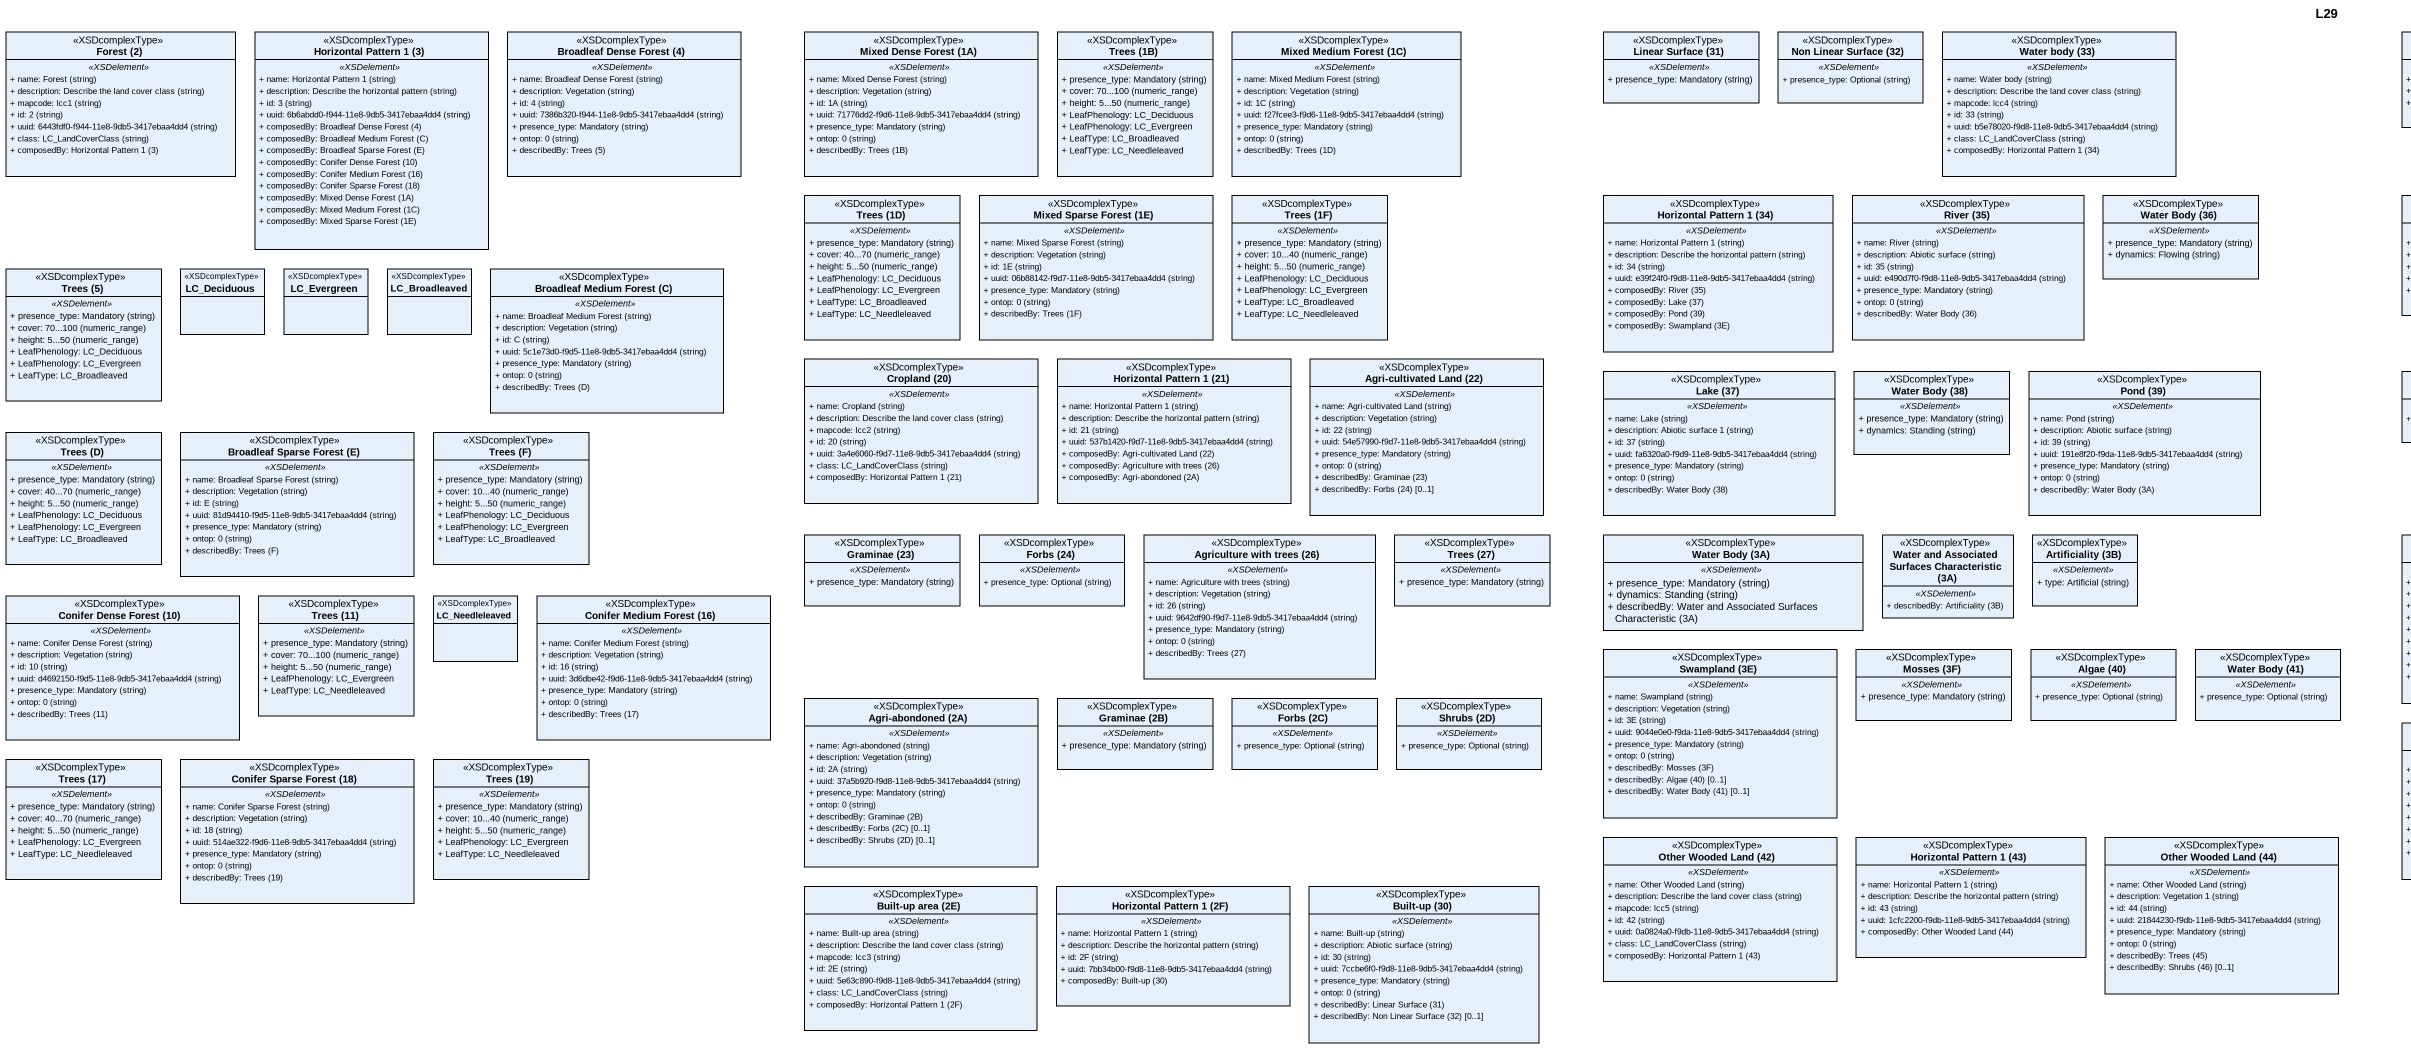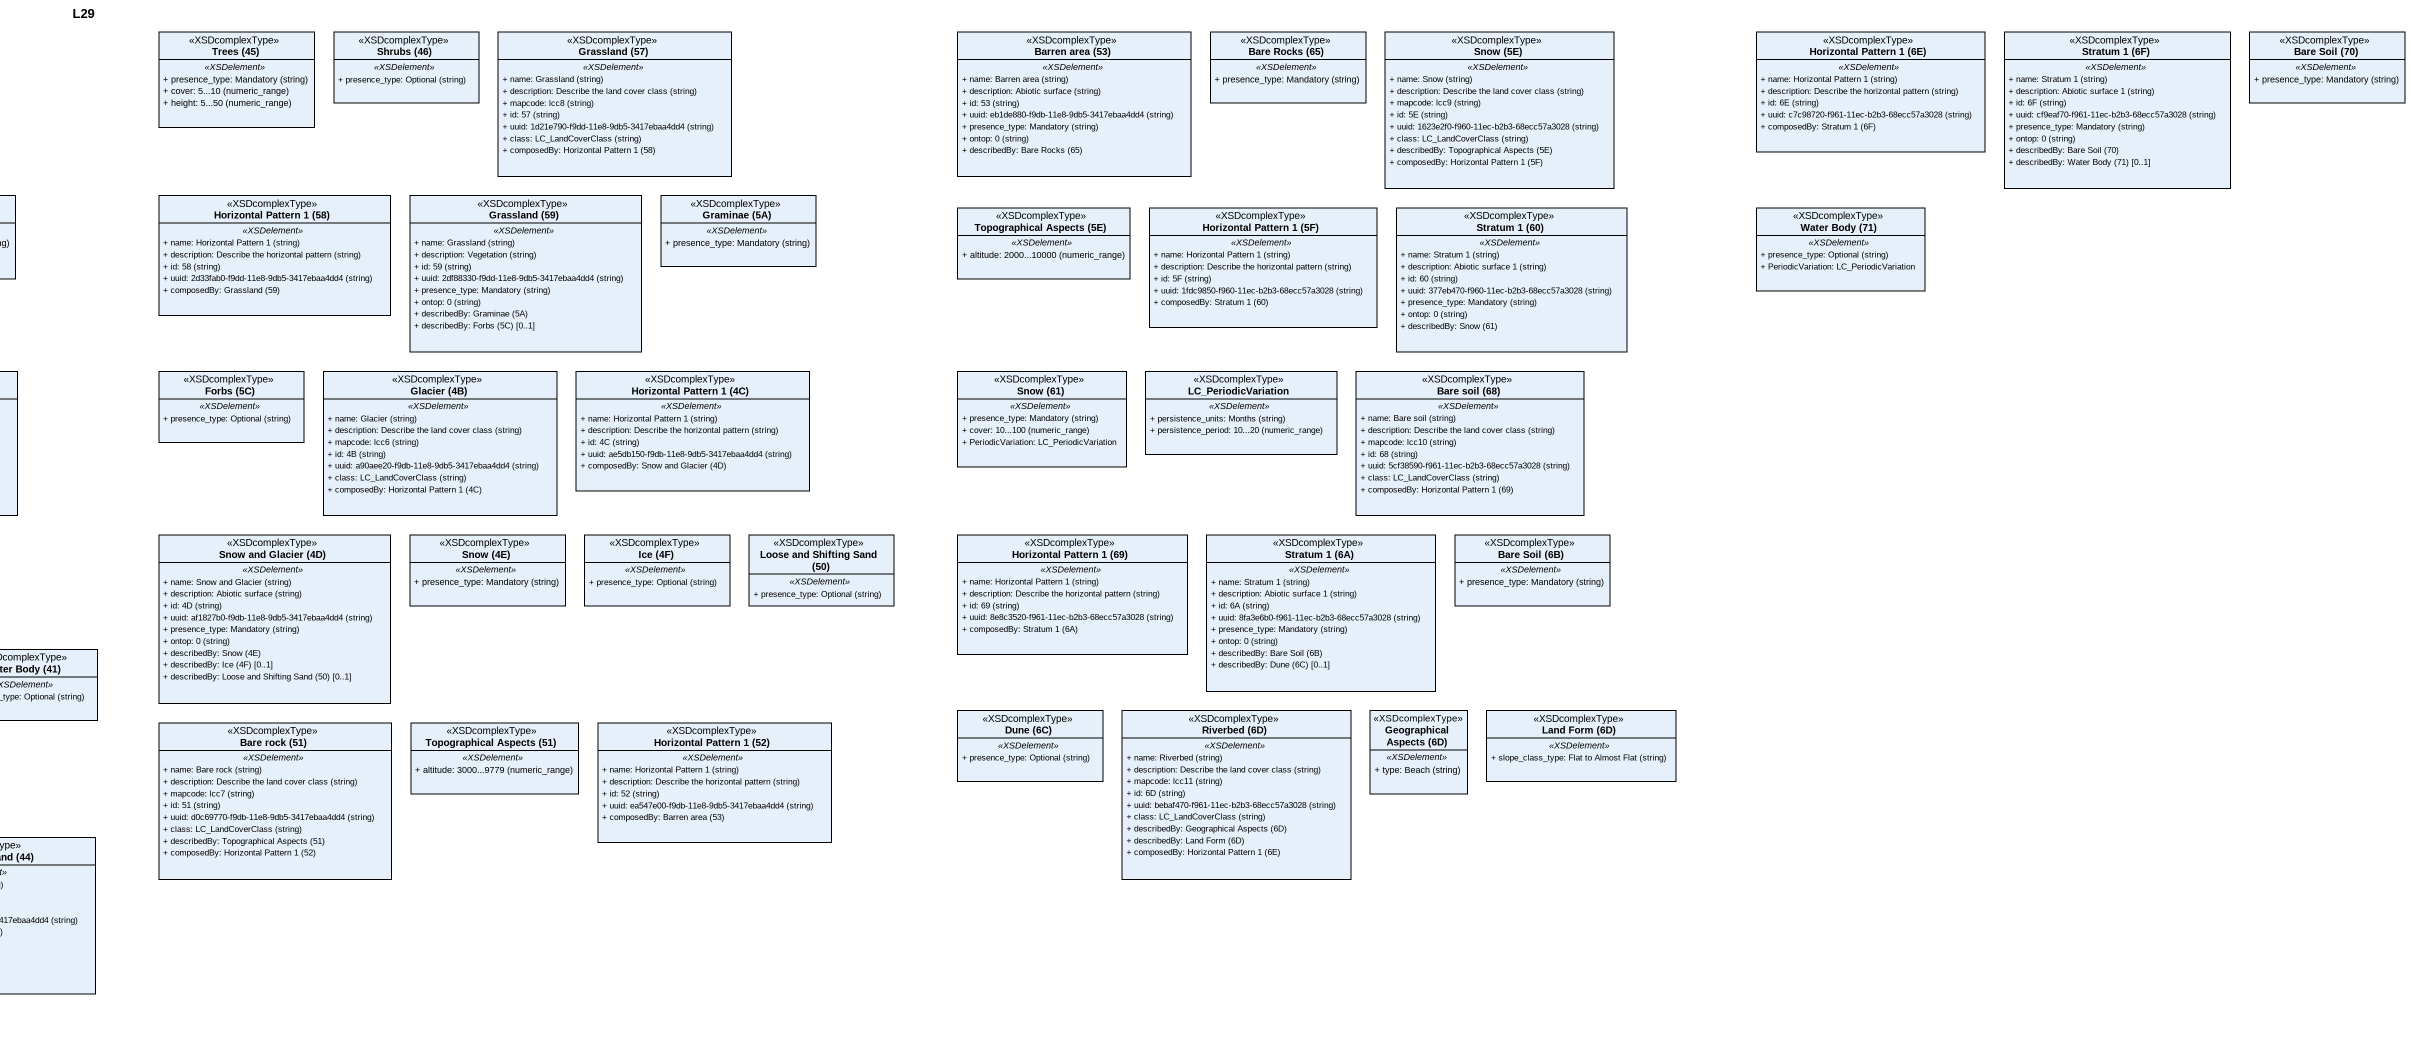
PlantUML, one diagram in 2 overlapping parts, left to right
@startuml
title L29
hide circle
hide empty members
skinparam classAttributeIconSize 0
class "Forest (2)" as Forest_2 <<XSDcomplexType>> {
  .. <<XSDelement>> ..
  {field} + name: Forest (string)
  {field} + description: Describe the land cover class (string)
  {field} + mapcode: lcc1 (string)
  {field} + id: 2 (string)
  {field} + uuid: 6443fdf0-f944-11e8-9db5-3417ebaa4dd4 (string)
  {field} + class: LC_LandCoverClass (string)
  {field} + composedBy: Horizontal Pattern 1 (3)
}
class "Horizontal Pattern 1 (3)" as Horizontal_Pattern_1_3 <<XSDcomplexType>> {
  .. <<XSDelement>> ..
  {field} + name: Horizontal Pattern 1 (string)
  {field} + description: Describe the horizontal pattern (string)
  {field} + id: 3 (string)
  {field} + uuid: 6b6abdd0-f944-11e8-9db5-3417ebaa4dd4 (string)
  {field} + composedBy: Broadleaf Dense Forest (4)
  {field} + composedBy: Broadleaf Medium Forest (C)
  {field} + composedBy: Broadleaf Sparse Forest (E)
  {field} + composedBy: Conifer Dense Forest (10)
  {field} + composedBy: Conifer Medium Forest (16)
  {field} + composedBy: Conifer Sparse Forest (18)
  {field} + composedBy: Mixed Dense Forest (1A)
  {field} + composedBy: Mixed Medium Forest (1C)
  {field} + composedBy: Mixed Sparse Forest (1E)
}
class "Broadleaf Dense Forest (4)" as Broadleaf_Dense_Forest_4 <<XSDcomplexType>> {
  .. <<XSDelement>> ..
  {field} + name: Broadleaf Dense Forest (string)
  {field} + description: Vegetation (string)
  {field} + id: 4 (string)
  {field} + uuid: 7386b320-f944-11e8-9db5-3417ebaa4dd4 (string)
  {field} + presence_type: Mandatory (string)
  {field} + ontop: 0 (string)
  {field} + describedBy: Trees (5)
}
class "Mixed Dense Forest (1A)" as Mixed_Dense_Forest_1A <<XSDcomplexType>> {
  .. <<XSDelement>> ..
  {field} + name: Mixed Dense Forest (string)
  {field} + description: Vegetation (string)
  {field} + id: 1A (string)
  {field} + uuid: 71776dd2-f9d6-11e8-9db5-3417ebaa4dd4 (string)
  {field} + presence_type: Mandatory (string)
  {field} + ontop: 0 (string)
  {field} + describedBy: Trees (1B)
}
class "Trees (1B)" as Trees_1B <<XSDcomplexType>> {
  .. <<XSDelement>> ..
  {field} + presence_type: Mandatory (string)
  {field} + cover: 70...100 (numeric_range)
  {field} + height: 5...50 (numeric_range)
  + LeafPhenology: LC_Deciduous
  + LeafPhenology: LC_Evergreen
  + LeafType: LC_Broadleaved
  + LeafType: LC_Needleleaved
}
class "Mixed Medium Forest (1C)" as Mixed_Medium_Forest_1C <<XSDcomplexType>> {
  .. <<XSDelement>> ..
  {field} + name: Mixed Medium Forest (string)
  {field} + description: Vegetation (string)
  {field} + id: 1C (string)
  {field} + uuid: f27fcee3-f9d6-11e8-9db5-3417ebaa4dd4 (string)
  {field} + presence_type: Mandatory (string)
  {field} + ontop: 0 (string)
  {field} + describedBy: Trees (1D)
}
class "Linear Surface (31)" as Linear_Surface_31 <<XSDcomplexType>> {
  .. <<XSDelement>> ..
  {field} + presence_type: Mandatory (string)
}
class "Non Linear Surface (32)" as Non_Linear_Surface_32 <<XSDcomplexType>> {
  .. <<XSDelement>> ..
  {field} + presence_type: Optional (string)
}
class "Water body (33)" as Water_body_33 <<XSDcomplexType>> {
  .. <<XSDelement>> ..
  {field} + name: Water body (string)
  {field} + description: Describe the land cover class (string)
  {field} + mapcode: lcc4 (string)
  {field} + id: 33 (string)
  {field} + uuid: b5e78020-f9d8-11e8-9db5-3417ebaa4dd4 (string)
  {field} + class: LC_LandCoverClass (string)
  {field} + composedBy: Horizontal Pattern 1 (34)
}
class "Trees (45)" as Trees_45 <<XSDcomplexType>> {
  .. <<XSDelement>> ..
  {field} + presence_type: Mandatory (string)
  {field} + cover: 5...10 (numeric_range)
  {field} + height: 5...50 (numeric_range)
}
class "Shrubs (46)" as Shrubs_46 <<XSDcomplexType>> {
  .. <<XSDelement>> ..
  {field} + presence_type: Optional (string)
}
class "Grassland (57)" as Grassland_57 <<XSDcomplexType>> {
  .. <<XSDelement>> ..
  {field} + name: Grassland (string)
  {field} + description: Describe the land cover class (string)
  {field} + mapcode: lcc8 (string)
  {field} + id: 57 (string)
  {field} + uuid: 1d21e790-f9dd-11e8-9db5-3417ebaa4dd4 (string)
  {field} + class: LC_LandCoverClass (string)
  {field} + composedBy: Horizontal Pattern 1 (58)
}
class "Barren area (53)" as Barren_area_53 <<XSDcomplexType>> {
  .. <<XSDelement>> ..
  {field} + name: Barren area (string)
  {field} + description: Abiotic surface (string)
  {field} + id: 53 (string)
  {field} + uuid: eb1de880-f9db-11e8-9db5-3417ebaa4dd4 (string)
  {field} + presence_type: Mandatory (string)
  {field} + ontop: 0 (string)
  {field} + describedBy: Bare Rocks (65)
}
class "Bare Rocks (65)" as Bare_Rocks_65 <<XSDcomplexType>> {
  .. <<XSDelement>> ..
  {field} + presence_type: Mandatory (string)
}
class "Snow (5E)" as Snow_5E <<XSDcomplexType>> {
  .. <<XSDelement>> ..
  {field} + name: Snow (string)
  {field} + description: Describe the land cover class (string)
  {field} + mapcode: lcc9 (string)
  {field} + id: 5E (string)
  {field} + uuid: 1623e2f0-f960-11ec-b2b3-68ecc57a3028 (string)
  {field} + class: LC_LandCoverClass (string)
  {field} + describedBy: Topographical Aspects (5E)
  {field} + composedBy: Horizontal Pattern 1 (5F)
}
class "Horizontal Pattern 1 (6E)" as Horizontal_Pattern_1_6E <<XSDcomplexType>> {
  .. <<XSDelement>> ..
  {field} + name: Horizontal Pattern 1 (string)
  {field} + description: Describe the horizontal pattern (string)
  {field} + id: 6E (string)
  {field} + uuid: c7c98720-f961-11ec-b2b3-68ecc57a3028 (string)
  {field} + composedBy: Stratum 1 (6F)
}
class "Stratum 1 (6F)" as Stratum_1_6F <<XSDcomplexType>> {
  .. <<XSDelement>> ..
  {field} + name: Stratum 1 (string)
  {field} + description: Abiotic surface 1 (string)
  {field} + id: 6F (string)
  {field} + uuid: cf9eaf70-f961-11ec-b2b3-68ecc57a3028 (string)
  {field} + presence_type: Mandatory (string)
  {field} + ontop: 0 (string)
  {field} + describedBy: Bare Soil (70)
  {field} + describedBy: Water Body (71) [0..1]
}
class "Bare Soil (70)" as Bare_Soil_70 <<XSDcomplexType>> {
  .. <<XSDelement>> ..
  {field} + presence_type: Mandatory (string)
}
class "Trees (1D)" as Trees_1D <<XSDcomplexType>> {
  .. <<XSDelement>> ..
  {field} + presence_type: Mandatory (string)
  {field} + cover: 40...70 (numeric_range)
  {field} + height: 5...50 (numeric_range)
  + LeafPhenology: LC_Deciduous
  + LeafPhenology: LC_Evergreen
  + LeafType: LC_Broadleaved
  + LeafType: LC_Needleleaved
}
class "Mixed Sparse Forest (1E)" as Mixed_Sparse_Forest_1E <<XSDcomplexType>> {
  .. <<XSDelement>> ..
  {field} + name: Mixed Sparse Forest (string)
  {field} + description: Vegetation (string)
  {field} + id: 1E (string)
  {field} + uuid: 06b88142-f9d7-11e8-9db5-3417ebaa4dd4 (string)
  {field} + presence_type: Mandatory (string)
  {field} + ontop: 0 (string)
  {field} + describedBy: Trees (1F)
}
class "Trees (1F)" as Trees_1F <<XSDcomplexType>> {
  .. <<XSDelement>> ..
  {field} + presence_type: Mandatory (string)
  {field} + cover: 10...40 (numeric_range)
  {field} + height: 5...50 (numeric_range)
  + LeafPhenology: LC_Deciduous
  + LeafPhenology: LC_Evergreen
  + LeafType: LC_Broadleaved
  + LeafType: LC_Needleleaved
}
class "Horizontal Pattern 1 (34)" as Horizontal_Pattern_1_34 <<XSDcomplexType>> {
  .. <<XSDelement>> ..
  {field} + name: Horizontal Pattern 1 (string)
  {field} + description: Describe the horizontal pattern (string)
  {field} + id: 34 (string)
  {field} + uuid: e39f24f0-f9d8-11e8-9db5-3417ebaa4dd4 (string)
  {field} + composedBy: River (35)
  {field} + composedBy: Lake (37)
  {field} + composedBy: Pond (39)
  {field} + composedBy: Swampland (3E)
}
class "River (35)" as River_35 <<XSDcomplexType>> {
  .. <<XSDelement>> ..
  {field} + name: River (string)
  {field} + description: Abiotic surface (string)
  {field} + id: 35 (string)
  {field} + uuid: e490d7f0-f9d8-11e8-9db5-3417ebaa4dd4 (string)
  {field} + presence_type: Mandatory (string)
  {field} + ontop: 0 (string)
  {field} + describedBy: Water Body (36)
}
class "Water Body (36)" as Water_Body_36 <<XSDcomplexType>> {
  .. <<XSDelement>> ..
  {field} + presence_type: Mandatory (string)
  {field} + dynamics: Flowing (string)
}
class "Horizontal Pattern 1 (58)" as Horizontal_Pattern_1_58 <<XSDcomplexType>> {
  .. <<XSDelement>> ..
  {field} + name: Horizontal Pattern 1 (string)
  {field} + description: Describe the horizontal pattern (string)
  {field} + id: 58 (string)
  {field} + uuid: 2d33fab0-f9dd-11e8-9db5-3417ebaa4dd4 (string)
  {field} + composedBy: Grassland (59)
}
class "Grassland (59)" as Grassland_59 <<XSDcomplexType>> {
  .. <<XSDelement>> ..
  {field} + name: Grassland (string)
  {field} + description: Vegetation (string)
  {field} + id: 59 (string)
  {field} + uuid: 2df88330-f9dd-11e8-9db5-3417ebaa4dd4 (string)
  {field} + presence_type: Mandatory (string)
  {field} + ontop: 0 (string)
  {field} + describedBy: Graminae (5A)
  {field} + describedBy: Forbs (5C) [0..1]
}
class "Graminae (5A)" as Graminae_5A <<XSDcomplexType>> {
  .. <<XSDelement>> ..
  {field} + presence_type: Mandatory (string)
}
class "Topographical Aspects (5E)" as Topographical_Aspects_5E <<XSDcomplexType>> {
  .. <<XSDelement>> ..
  {field} + altitude: 2000...10000 (numeric_range)
}
class "Horizontal Pattern 1 (5F)" as Horizontal_Pattern_1_5F <<XSDcomplexType>> {
  .. <<XSDelement>> ..
  {field} + name: Horizontal Pattern 1 (string)
  {field} + description: Describe the horizontal pattern (string)
  {field} + id: 5F (string)
  {field} + uuid: 1fdc9850-f960-11ec-b2b3-68ecc57a3028 (string)
  {field} + composedBy: Stratum 1 (60)
}
class "Stratum 1 (60)" as Stratum_1_60 <<XSDcomplexType>> {
  .. <<XSDelement>> ..
  {field} + name: Stratum 1 (string)
  {field} + description: Abiotic surface 1 (string)
  {field} + id: 60 (string)
  {field} + uuid: 377eb470-f960-11ec-b2b3-68ecc57a3028 (string)
  {field} + presence_type: Mandatory (string)
  {field} + ontop: 0 (string)
  {field} + describedBy: Snow (61)
}
class "Water Body (71)" as Water_Body_71 <<XSDcomplexType>> {
  .. <<XSDelement>> ..
  {field} + presence_type: Optional (string)
  + PeriodicVariation: LC_PeriodicVariation
}
class "Trees (5)" as Trees_5 <<XSDcomplexType>> {
  .. <<XSDelement>> ..
  {field} + presence_type: Mandatory (string)
  {field} + cover: 70...100 (numeric_range)
  {field} + height: 5...50 (numeric_range)
  + LeafPhenology: LC_Deciduous
  + LeafPhenology: LC_Evergreen
  + LeafType: LC_Broadleaved
}
class LC_Deciduous <<XSDcomplexType>>
class LC_Evergreen <<XSDcomplexType>>
class LC_Broadleaved <<XSDcomplexType>>
class "Broadleaf Medium Forest (C)" as Broadleaf_Medium_Forest_C <<XSDcomplexType>> {
  .. <<XSDelement>> ..
  {field} + name: Broadleaf Medium Forest (string)
  {field} + description: Vegetation (string)
  {field} + id: C (string)
  {field} + uuid: 5c1e73d0-f9d5-11e8-9db5-3417ebaa4dd4 (string)
  {field} + presence_type: Mandatory (string)
  {field} + ontop: 0 (string)
  {field} + describedBy: Trees (D)
}
class "Cropland (20)" as Cropland_20 <<XSDcomplexType>> {
  .. <<XSDelement>> ..
  {field} + name: Cropland (string)
  {field} + description: Describe the land cover class (string)
  {field} + mapcode: lcc2 (string)
  {field} + id: 20 (string)
  {field} + uuid: 3a4e6060-f9d7-11e8-9db5-3417ebaa4dd4 (string)
  {field} + class: LC_LandCoverClass (string)
  {field} + composedBy: Horizontal Pattern 1 (21)
}
class "Horizontal Pattern 1 (21)" as Horizontal_Pattern_1_21 <<XSDcomplexType>> {
  .. <<XSDelement>> ..
  {field} + name: Horizontal Pattern 1 (string)
  {field} + description: Describe the horizontal pattern (string)
  {field} + id: 21 (string)
  {field} + uuid: 537b1420-f9d7-11e8-9db5-3417ebaa4dd4 (string)
  {field} + composedBy: Agri-cultivated Land (22)
  {field} + composedBy: Agriculture with trees (26)
  {field} + composedBy: Agri-abondoned (2A)
}
class "Agri-cultivated Land (22)" as Agri_cultivated_Land_22 <<XSDcomplexType>> {
  .. <<XSDelement>> ..
  {field} + name: Agri-cultivated Land (string)
  {field} + description: Vegetation (string)
  {field} + id: 22 (string)
  {field} + uuid: 54e57990-f9d7-11e8-9db5-3417ebaa4dd4 (string)
  {field} + presence_type: Mandatory (string)
  {field} + ontop: 0 (string)
  {field} + describedBy: Graminae (23)
  {field} + describedBy: Forbs (24) [0..1]
}
class "Lake (37)" as Lake_37 <<XSDcomplexType>> {
  .. <<XSDelement>> ..
  {field} + name: Lake (string)
  {field} + description: Abiotic surface 1 (string)
  {field} + id: 37 (string)
  {field} + uuid: fa6320a0-f9d9-11e8-9db5-3417ebaa4dd4 (string)
  {field} + presence_type: Mandatory (string)
  {field} + ontop: 0 (string)
  {field} + describedBy: Water Body (38)
}
class "Water Body (38)" as Water_Body_38 <<XSDcomplexType>> {
  .. <<XSDelement>> ..
  {field} + presence_type: Mandatory (string)
  {field} + dynamics: Standing (string)
}
class "Pond (39)" as Pond_39 <<XSDcomplexType>> {
  .. <<XSDelement>> ..
  {field} + name: Pond (string)
  {field} + description: Abiotic surface (string)
  {field} + id: 39 (string)
  {field} + uuid: 191e8f20-f9da-11e8-9db5-3417ebaa4dd4 (string)
  {field} + presence_type: Mandatory (string)
  {field} + ontop: 0 (string)
  {field} + describedBy: Water Body (3A)
}
class "Forbs (5C)" as Forbs_5C <<XSDcomplexType>> {
  .. <<XSDelement>> ..
  {field} + presence_type: Optional (string)
}
class "Glacier (4B)" as Glacier_4B <<XSDcomplexType>> {
  .. <<XSDelement>> ..
  {field} + name: Glacier (string)
  {field} + description: Describe the land cover class (string)
  {field} + mapcode: lcc6 (string)
  {field} + id: 4B (string)
  {field} + uuid: a90aee20-f9db-11e8-9db5-3417ebaa4dd4 (string)
  {field} + class: LC_LandCoverClass (string)
  {field} + composedBy: Horizontal Pattern 1 (4C)
}
class "Horizontal Pattern 1 (4C)" as Horizontal_Pattern_1_4C <<XSDcomplexType>> {
  .. <<XSDelement>> ..
  {field} + name: Horizontal Pattern 1 (string)
  {field} + description: Describe the horizontal pattern (string)
  {field} + id: 4C (string)
  {field} + uuid: ae5db150-f9db-11e8-9db5-3417ebaa4dd4 (string)
  {field} + composedBy: Snow and Glacier (4D)
}
class "Snow (61)" as Snow_61 <<XSDcomplexType>> {
  .. <<XSDelement>> ..
  {field} + presence_type: Mandatory (string)
  {field} + cover: 10...100 (numeric_range)
  + PeriodicVariation: LC_PeriodicVariation
}
class LC_PeriodicVariation <<XSDcomplexType>> {
  .. <<XSDelement>> ..
  {field} + persistence_units: Months (string)
  {field} + persistence_period: 10...20 (numeric_range)
}
class "Bare soil (68)" as Bare_soil_68 <<XSDcomplexType>> {
  .. <<XSDelement>> ..
  {field} + name: Bare soil (string)
  {field} + description: Describe the land cover class (string)
  {field} + mapcode: lcc10 (string)
  {field} + id: 68 (string)
  {field} + uuid: 5cf38590-f961-11ec-b2b3-68ecc57a3028 (string)
  {field} + class: LC_LandCoverClass (string)
  {field} + composedBy: Horizontal Pattern 1 (69)
}
class "Trees (D)" as Trees_D <<XSDcomplexType>> {
  .. <<XSDelement>> ..
  {field} + presence_type: Mandatory (string)
  {field} + cover: 40...70 (numeric_range)
  {field} + height: 5...50 (numeric_range)
  + LeafPhenology: LC_Deciduous
  + LeafPhenology: LC_Evergreen
  + LeafType: LC_Broadleaved
}
class "Broadleaf Sparse Forest (E)" as Broadleaf_Sparse_Forest_E <<XSDcomplexType>> {
  .. <<XSDelement>> ..
  {field} + name: Broadleaf Sparse Forest (string)
  {field} + description: Vegetation (string)
  {field} + id: E (string)
  {field} + uuid: 81d94410-f9d5-11e8-9db5-3417ebaa4dd4 (string)
  {field} + presence_type: Mandatory (string)
  {field} + ontop: 0 (string)
  {field} + describedBy: Trees (F)
}
class "Trees (F)" as Trees_F <<XSDcomplexType>> {
  .. <<XSDelement>> ..
  {field} + presence_type: Mandatory (string)
  {field} + cover: 10...40 (numeric_range)
  {field} + height: 5...50 (numeric_range)
  + LeafPhenology: LC_Deciduous
  + LeafPhenology: LC_Evergreen
  + LeafType: LC_Broadleaved
}
class "Graminae (23)" as Graminae_23 <<XSDcomplexType>> {
  .. <<XSDelement>> ..
  {field} + presence_type: Mandatory (string)
}
class "Forbs (24)" as Forbs_24 <<XSDcomplexType>> {
  .. <<XSDelement>> ..
  {field} + presence_type: Optional (string)
}
class "Agriculture with trees (26)" as Agriculture_with_trees_26 <<XSDcomplexType>> {
  .. <<XSDelement>> ..
  {field} + name: Agriculture with trees (string)
  {field} + description: Vegetation (string)
  {field} + id: 26 (string)
  {field} + uuid: 9642df90-f9d7-11e8-9db5-3417ebaa4dd4 (string)
  {field} + presence_type: Mandatory (string)
  {field} + ontop: 0 (string)
  {field} + describedBy: Trees (27)
}
class "Trees (27)" as Trees_27 <<XSDcomplexType>> {
  .. <<XSDelement>> ..
  {field} + presence_type: Mandatory (string)
}
class "Water Body (3A)" as Water_Body_3A <<XSDcomplexType>> {
  .. <<XSDelement>> ..
  {field} + presence_type: Mandatory (string)
  {field} + dynamics: Standing (string)
  {field} + describedBy: Water and Associated Surfaces Characteristic (3A)
}
class "Water and Associated Surfaces Characteristic (3A)" as Water_and_Associated <<XSDcomplexType>> {
  .. <<XSDelement>> ..
  {field} + describedBy: Artificiality (3B)
}
class "Artificiality (3B)" as Artificiality_3B <<XSDcomplexType>> {
  .. <<XSDelement>> ..
  {field} + type: Artificial (string)
}
class "Snow and Glacier (4D)" as Snow_and_Glacier_4D <<XSDcomplexType>> {
  .. <<XSDelement>> ..
  {field} + name: Snow and Glacier (string)
  {field} + description: Abiotic surface (string)
  {field} + id: 4D (string)
  {field} + uuid: af1827b0-f9db-11e8-9db5-3417ebaa4dd4 (string)
  {field} + presence_type: Mandatory (string)
  {field} + ontop: 0 (string)
  {field} + describedBy: Snow (4E)
  {field} + describedBy: Ice (4F) [0..1]
  {field} + describedBy: Loose and Shifting Sand (50) [0..1]
}
class "Snow (4E)" as Snow_4E <<XSDcomplexType>> {
  .. <<XSDelement>> ..
  {field} + presence_type: Mandatory (string)
}
class "Ice (4F)" as Ice_4F <<XSDcomplexType>> {
  .. <<XSDelement>> ..
  {field} + presence_type: Optional (string)
}
class "Loose and Shifting Sand (50)" as Loose_and_Shifting_Sand_50 <<XSDcomplexType>> {
  .. <<XSDelement>> ..
  {field} + presence_type: Optional (string)
}
class "Horizontal Pattern 1 (69)" as Horizontal_Pattern_1_69 <<XSDcomplexType>> {
  .. <<XSDelement>> ..
  {field} + name: Horizontal Pattern 1 (string)
  {field} + description: Describe the horizontal pattern (string)
  {field} + id: 69 (string)
  {field} + uuid: 8e8c3520-f961-11ec-b2b3-68ecc57a3028 (string)
  {field} + composedBy: Stratum 1 (6A)
}
class "Stratum 1 (6A)" as Stratum_1_6A <<XSDcomplexType>> {
  .. <<XSDelement>> ..
  {field} + name: Stratum 1 (string)
  {field} + description: Abiotic surface 1 (string)
  {field} + id: 6A (string)
  {field} + uuid: 8fa3e6b0-f961-11ec-b2b3-68ecc57a3028 (string)
  {field} + presence_type: Mandatory (string)
  {field} + ontop: 0 (string)
  {field} + describedBy: Bare Soil (6B)
  {field} + describedBy: Dune (6C) [0..1]
}
class "Bare Soil (6B)" as Bare_Soil_6B <<XSDcomplexType>> {
  .. <<XSDelement>> ..
  {field} + presence_type: Mandatory (string)
}
class "Conifer Dense Forest (10)" as Conifer_Dense_Forest_10 <<XSDcomplexType>> {
  .. <<XSDelement>> ..
  {field} + name: Conifer Dense Forest (string)
  {field} + description: Vegetation (string)
  {field} + id: 10 (string)
  {field} + uuid: d4692150-f9d5-11e8-9db5-3417ebaa4dd4 (string)
  {field} + presence_type: Mandatory (string)
  {field} + ontop: 0 (string)
  {field} + describedBy: Trees (11)
}
class "Trees (11)" as Trees_11 <<XSDcomplexType>> {
  .. <<XSDelement>> ..
  {field} + presence_type: Mandatory (string)
  {field} + cover: 70...100 (numeric_range)
  {field} + height: 5...50 (numeric_range)
  + LeafPhenology: LC_Evergreen
  + LeafType: LC_Needleleaved
}
class LC_Needleleaved <<XSDcomplexType>>
class "Conifer Medium Forest (16)" as Conifer_Medium_Forest_16 <<XSDcomplexType>> {
  .. <<XSDelement>> ..
  {field} + name: Conifer Medium Forest (string)
  {field} + description: Vegetation (string)
  {field} + id: 16 (string)
  {field} + uuid: 3d6dbe42-f9d6-11e8-9db5-3417ebaa4dd4 (string)
  {field} + presence_type: Mandatory (string)
  {field} + ontop: 0 (string)
  {field} + describedBy: Trees (17)
}
class "Swampland (3E)" as Swampland_3E <<XSDcomplexType>> {
  .. <<XSDelement>> ..
  {field} + name: Swampland (string)
  {field} + description: Vegetation (string)
  {field} + id: 3E (string)
  {field} + uuid: 9044e0e0-f9da-11e8-9db5-3417ebaa4dd4 (string)
  {field} + presence_type: Mandatory (string)
  {field} + ontop: 0 (string)
  {field} + describedBy: Mosses (3F)
  {field} + describedBy: Algae (40) [0..1]
  {field} + describedBy: Water Body (41) [0..1]
}
class "Mosses (3F)" as Mosses_3F <<XSDcomplexType>> {
  .. <<XSDelement>> ..
  {field} + presence_type: Mandatory (string)
}
class "Algae (40)" as Algae_40 <<XSDcomplexType>> {
  .. <<XSDelement>> ..
  {field} + presence_type: Optional (string)
}
class "Water Body (41)" as Water_Body_41 <<XSDcomplexType>> {
  .. <<XSDelement>> ..
  {field} + presence_type: Optional (string)
}
class "Agri-abondoned (2A)" as Agri_abondoned_2A <<XSDcomplexType>> {
  .. <<XSDelement>> ..
  {field} + name: Agri-abondoned (string)
  {field} + description: Vegetation (string)
  {field} + id: 2A (string)
  {field} + uuid: 37a5b920-f9d8-11e8-9db5-3417ebaa4dd4 (string)
  {field} + presence_type: Mandatory (string)
  {field} + ontop: 0 (string)
  {field} + describedBy: Graminae (2B)
  {field} + describedBy: Forbs (2C) [0..1]
  {field} + describedBy: Shrubs (2D) [0..1]
}
class "Graminae (2B)" as Graminae_2B <<XSDcomplexType>> {
  .. <<XSDelement>> ..
  {field} + presence_type: Mandatory (string)
}
class "Forbs (2C)" as Forbs_2C <<XSDcomplexType>> {
  .. <<XSDelement>> ..
  {field} + presence_type: Optional (string)
}
class "Shrubs (2D)" as Shrubs_2D <<XSDcomplexType>> {
  .. <<XSDelement>> ..
  {field} + presence_type: Optional (string)
}
class "Dune (6C)" as Dune_6C <<XSDcomplexType>> {
  .. <<XSDelement>> ..
  {field} + presence_type: Optional (string)
}
class "Riverbed (6D)" as Riverbed_6D <<XSDcomplexType>> {
  .. <<XSDelement>> ..
  {field} + name: Riverbed (string)
  {field} + description: Describe the land cover class (string)
  {field} + mapcode: lcc11 (string)
  {field} + id: 6D (string)
  {field} + uuid: bebaf470-f961-11ec-b2b3-68ecc57a3028 (string)
  {field} + class: LC_LandCoverClass (string)
  {field} + describedBy: Geographical Aspects (6D)
  {field} + describedBy: Land Form (6D)
  {field} + composedBy: Horizontal Pattern 1 (6E)
}
class "Geographical Aspects (6D)" as Geographical_Aspects_6D <<XSDcomplexType>> {
  .. <<XSDelement>> ..
  {field} + type: Beach (string)
}
class "Land Form (6D)" as Land_Form_6D <<XSDcomplexType>> {
  .. <<XSDelement>> ..
  {field} + slope_class_type: Flat to Almost Flat (string)
}
class "Bare rock (51)" as Bare_rock_51 <<XSDcomplexType>> {
  .. <<XSDelement>> ..
  {field} + name: Bare rock (string)
  {field} + description: Describe the land cover class (string)
  {field} + mapcode: lcc7 (string)
  {field} + id: 51 (string)
  {field} + uuid: d0c69770-f9db-11e8-9db5-3417ebaa4dd4 (string)
  {field} + class: LC_LandCoverClass (string)
  {field} + describedBy: Topographical Aspects (51)
  {field} + composedBy: Horizontal Pattern 1 (52)
}
class "Topographical Aspects (51)" as Topographical_Aspects_51 <<XSDcomplexType>> {
  .. <<XSDelement>> ..
  {field} + altitude: 3000...9779 (numeric_range)
}
class "Horizontal Pattern 1 (52)" as Horizontal_Pattern_1_52 <<XSDcomplexType>> {
  .. <<XSDelement>> ..
  {field} + name: Horizontal Pattern 1 (string)
  {field} + description: Describe the horizontal pattern (string)
  {field} + id: 52 (string)
  {field} + uuid: ea547e00-f9db-11e8-9db5-3417ebaa4dd4 (string)
  {field} + composedBy: Barren area (53)
}
class "Trees (17)" as Trees_17 <<XSDcomplexType>> {
  .. <<XSDelement>> ..
  {field} + presence_type: Mandatory (string)
  {field} + cover: 40...70 (numeric_range)
  {field} + height: 5...50 (numeric_range)
  + LeafPhenology: LC_Evergreen
  + LeafType: LC_Needleleaved
}
class "Conifer Sparse Forest (18)" as Conifer_Sparse_Forest_18 <<XSDcomplexType>> {
  .. <<XSDelement>> ..
  {field} + name: Conifer Sparse Forest (string)
  {field} + description: Vegetation (string)
  {field} + id: 18 (string)
  {field} + uuid: 514ae322-f9d6-11e8-9db5-3417ebaa4dd4 (string)
  {field} + presence_type: Mandatory (string)
  {field} + ontop: 0 (string)
  {field} + describedBy: Trees (19)
}
class "Trees (19)" as Trees_19 <<XSDcomplexType>> {
  .. <<XSDelement>> ..
  {field} + presence_type: Mandatory (string)
  {field} + cover: 10...40 (numeric_range)
  {field} + height: 5...50 (numeric_range)
  + LeafPhenology: LC_Evergreen
  + LeafType: LC_Needleleaved
}
class "Other Wooded Land (42)" as Other_Wooded_Land_42 <<XSDcomplexType>> {
  .. <<XSDelement>> ..
  {field} + name: Other Wooded Land (string)
  {field} + description: Describe the land cover class (string)
  {field} + mapcode: lcc5 (string)
  {field} + id: 42 (string)
  {field} + uuid: 0a0824a0-f9db-11e8-9db5-3417ebaa4dd4 (string)
  {field} + class: LC_LandCoverClass (string)
  {field} + composedBy: Horizontal Pattern 1 (43)
}
class "Horizontal Pattern 1 (43)" as Horizontal_Pattern_1_43 <<XSDcomplexType>> {
  .. <<XSDelement>> ..
  {field} + name: Horizontal Pattern 1 (string)
  {field} + description: Describe the horizontal pattern (string)
  {field} + id: 43 (string)
  {field} + uuid: 1cfc2200-f9db-11e8-9db5-3417ebaa4dd4 (string)
  {field} + composedBy: Other Wooded Land (44)
}
class "Other Wooded Land (44)" as Other_Wooded_Land_44 <<XSDcomplexType>> {
  .. <<XSDelement>> ..
  {field} + name: Other Wooded Land (string)
  {field} + description: Vegetation 1 (string)
  {field} + id: 44 (string)
  {field} + uuid: 21844230-f9db-11e8-9db5-3417ebaa4dd4 (string)
  {field} + presence_type: Mandatory (string)
  {field} + ontop: 0 (string)
  {field} + describedBy: Trees (45)
  {field} + describedBy: Shrubs (46) [0..1]
}
class "Built-up area (2E)" as Built_up_area_2E <<XSDcomplexType>> {
  .. <<XSDelement>> ..
  {field} + name: Built-up area (string)
  {field} + description: Describe the land cover class (string)
  {field} + mapcode: lcc3 (string)
  {field} + id: 2E (string)
  {field} + uuid: 5e63c890-f9d8-11e8-9db5-3417ebaa4dd4 (string)
  {field} + class: LC_LandCoverClass (string)
  {field} + composedBy: Horizontal Pattern 1 (2F)
}
class "Horizontal Pattern 1 (2F)" as Horizontal_Pattern_1_2F <<XSDcomplexType>> {
  .. <<XSDelement>> ..
  {field} + name: Horizontal Pattern 1 (string)
  {field} + description: Describe the horizontal pattern (string)
  {field} + id: 2F (string)
  {field} + uuid: 7bb34b00-f9d8-11e8-9db5-3417ebaa4dd4 (string)
  {field} + composedBy: Built-up (30)
}
class "Built-up (30)" as Built_up_30 <<XSDcomplexType>> {
  .. <<XSDelement>> ..
  {field} + name: Built-up (string)
  {field} + description: Abiotic surface (string)
  {field} + id: 30 (string)
  {field} + uuid: 7ccbe6f0-f9d8-11e8-9db5-3417ebaa4dd4 (string)
  {field} + presence_type: Mandatory (string)
  {field} + ontop: 0 (string)
  {field} + describedBy: Linear Surface (31)
  {field} + describedBy: Non Linear Surface (32) [0..1]
}
@enduml
